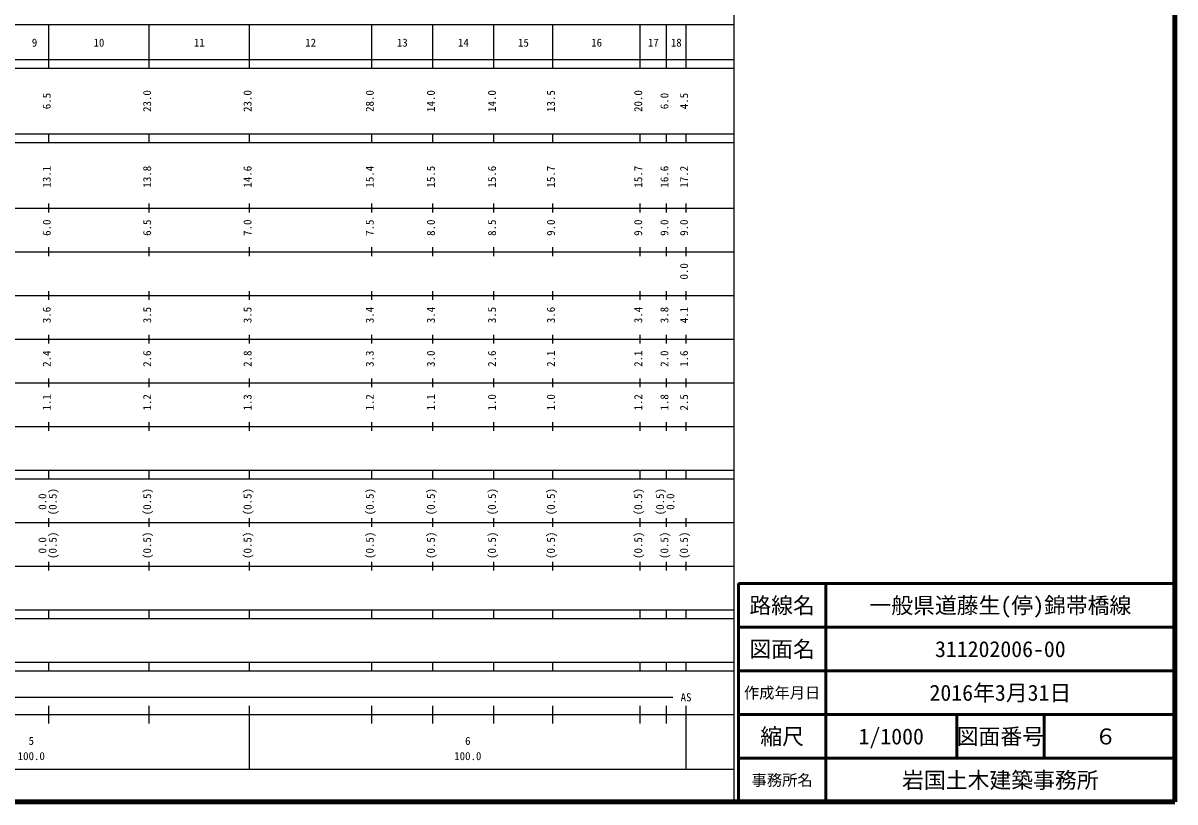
# Model space of a CAD drawing. Units: millimetres on the paper, enlarged 1000 times. Extents: x 40000 to 680000, y 20000 to 380000.
# Drawn here: x 416113 to 680000, y 20000 to 198357 of the extents above; entities that cross this region are included whole.
import ezdxf
from ezdxf.enums import TextEntityAlignment as Align

# ---------------------------------------------------------------- set-up
doc = ezdxf.new("R2010")
doc.units = ezdxf.units.MM
doc.header["$LTSCALE"] = 1000
for name, color, linetype, lineweight in [('M-TTL', 2, 'Continuous', 140), ('M-TTL-BAND', 7, 'Continuous', 25), ('M-TTL-FRAM', 2, 'Continuous', 50), ('M-TTL-LINE', 7, 'Continuous', 50)]:
    doc.layers.add(name, color=color, linetype=linetype, lineweight=lineweight)
doc.layers.add('M-TTL-TXT', color=7, linetype='Continuous')
doc.styles.add('ＭＳ ゴシック', font='')
doc.styles.get('ＭＳ ゴシック').set_extended_font_data('MS Gothic')

msp = doc.modelspace()

# ---------------------------------------------------------------- linework, layer by layer
at = {"layer": 'M-TTL'}
for p, q in [((680000, 20000), (680000, 380000)), ((40000, 20000), (680000, 20000))]:
    msp.add_line(p, q, dxfattribs=at)
at = {"layer": 'M-TTL-BAND'}
for p, q in [((579000, 20000), (579000, 370000)), ((68000, 198000), (579000, 198000)), ((422000, 188000), (422000, 198000)), ((445000, 188000), (445000, 198000)), ((468000, 188000), (468000, 198000)), ((496000, 188000), (496000, 198000)), ((510000, 188000), (510000, 198000)), ((524000, 188000), (524000, 198000)), ((537500, 188000), (537500, 198000)), ((557500, 188000), (557500, 198000)), ((563500, 188000), (563500, 198000)), ((568000, 188000), (568000, 198000)), ((40000, 190000), (579000, 190000)), ((40000, 188000), (579000, 188000)), ((40000, 173000), (579000, 173000)), ((422000, 171000), (422000, 173000)), ((445000, 171000), (445000, 173000)), ((468000, 171000), (468000, 173000)), ((496000, 171000), (496000, 173000)), ((510000, 171000), (510000, 173000)), ((524000, 171000), (524000, 173000)), ((537500, 171000), (537500, 173000)), ((557500, 171000), (557500, 173000)), ((563500, 171000), (563500, 173000)), ((568000, 171000), (568000, 173000)), ((40000, 171000), (579000, 171000)), ((40000, 156000), (579000, 156000)), ((422000, 155000), (422000, 157000)), ((445000, 155000), (445000, 157000)), ((468000, 155000), (468000, 157000)), ((496000, 155000), (496000, 157000)), ((510000, 155000), (510000, 157000)), ((524000, 155000), (524000, 157000)), ((537500, 155000), (537500, 157000)), ((557500, 155000), (557500, 157000)), ((563500, 155000), (563500, 157000)), ((568000, 155000), (568000, 157000)), ((46000, 146000), (579000, 146000)), ((422000, 145000), (422000, 147000)), ((445000, 145000), (445000, 147000)), ((468000, 145000), (468000, 147000)), ((496000, 145000), (496000, 147000)), ((510000, 145000), (510000, 147000)), ((524000, 145000), (524000, 147000)), ((537500, 145000), (537500, 147000)), ((557500, 145000), (557500, 147000)), ((563500, 145000), (563500, 147000)), ((568000, 145000), (568000, 147000)), ((52000, 136000), (579000, 136000)), ((422000, 135000), (422000, 137000)), ((445000, 135000), (445000, 137000)), ((468000, 135000), (468000, 137000)), ((496000, 135000), (496000, 137000)), ((510000, 135000), (510000, 137000)), ((524000, 135000), (524000, 137000)), ((537500, 135000), (537500, 137000)), ((557500, 135000), (557500, 137000)), ((563500, 135000), (563500, 137000)), ((568000, 135000), (568000, 137000)), ((422000, 125000), (422000, 127000)), ((445000, 125000), (445000, 127000)), ((468000, 125000), (468000, 127000)), ((496000, 125000), (496000, 127000)), ((510000, 125000), (510000, 127000)), ((524000, 125000), (524000, 127000)), ((537500, 125000), (537500, 127000)), ((557500, 125000), (557500, 127000)), ((563500, 125000), (563500, 127000)), ((568000, 125000), (568000, 127000)), ((46000, 126000), (579000, 126000)), ((422000, 115000), (422000, 117000)), ((445000, 115000), (445000, 117000)), ((468000, 115000), (468000, 117000)), ((496000, 115000), (496000, 117000)), ((510000, 115000), (510000, 117000)), ((524000, 115000), (524000, 117000)), ((537500, 115000), (537500, 117000)), ((557500, 115000), (557500, 117000)), ((563500, 115000), (563500, 117000)), ((568000, 115000), (568000, 117000)), ((52000, 116000), (579000, 116000)), ((56750, 106000), (579000, 106000)), ((422000, 105000), (422000, 107000)), ((445000, 105000), (445000, 107000)), ((468000, 105000), (468000, 107000)), ((496000, 105000), (496000, 107000)), ((510000, 105000), (510000, 107000)), ((524000, 105000), (524000, 107000)), ((537500, 105000), (537500, 107000)), ((557500, 105000), (557500, 107000)), ((563500, 105000), (563500, 107000)), ((568000, 105000), (568000, 107000)), ((56750, 96000), (579000, 96000)), ((422000, 94000), (422000, 96000)), ((445000, 94000), (445000, 96000)), ((468000, 94000), (468000, 96000)), ((496000, 94000), (496000, 96000)), ((510000, 94000), (510000, 96000)), ((524000, 94000), (524000, 96000)), ((537500, 94000), (537500, 96000)), ((557500, 94000), (557500, 96000)), ((563500, 94000), (563500, 96000)), ((568000, 94000), (568000, 96000)), ((40000, 94000), (579000, 94000)), ((422000, 83000), (422000, 85000)), ((445000, 83000), (445000, 85000)), ((468000, 83000), (468000, 85000)), ((496000, 83000), (496000, 85000)), ((510000, 83000), (510000, 85000)), ((524000, 83000), (524000, 85000)), ((537500, 83000), (537500, 85000)), ((557500, 83000), (557500, 85000)), ((563500, 83000), (563500, 85000)), ((568000, 83000), (568000, 85000)), ((49000, 84000), (579000, 84000)), ((40000, 74000), (579000, 74000)), ((422000, 73000), (422000, 75000)), ((445000, 73000), (445000, 75000)), ((468000, 73000), (468000, 75000)), ((496000, 73000), (496000, 75000)), ((510000, 73000), (510000, 75000)), ((524000, 73000), (524000, 75000)), ((537500, 73000), (537500, 75000)), ((557500, 73000), (557500, 75000)), ((563500, 73000), (563500, 75000)), ((568000, 73000), (568000, 75000)), ((40000, 64000), (579000, 64000)), ((422000, 62000), (422000, 64000)), ((445000, 62000), (445000, 64000)), ((468000, 62000), (468000, 64000)), ((496000, 62000), (496000, 64000)), ((510000, 62000), (510000, 64000)), ((524000, 62000), (524000, 64000)), ((537500, 62000), (537500, 64000)), ((557500, 62000), (557500, 64000)), ((563500, 62000), (563500, 64000)), ((568000, 62000), (568000, 64000)), ((55250, 62000), (579000, 62000)), ((55250, 52000), (579000, 52000)), ((422000, 50000), (422000, 52000)), ((445000, 50000), (445000, 52000)), ((468000, 50000), (468000, 52000)), ((496000, 50000), (496000, 52000)), ((510000, 50000), (510000, 52000)), ((524000, 50000), (524000, 52000)), ((537500, 50000), (537500, 52000)), ((557500, 50000), (557500, 52000)), ((563500, 50000), (563500, 52000)), ((568000, 50000), (568000, 52000)), ((40000, 50000), (579000, 50000)), ((285000, 44000), (565000, 44000)), ((40000, 40000), (579000, 40000)), ((422000, 38000), (422000, 42000)), ((445000, 38000), (445000, 42000)), ((468000, 27500), (468000, 42000)), ((496000, 38000), (496000, 42000)), ((510000, 38000), (510000, 42000)), ((524000, 38000), (524000, 42000)), ((537500, 38000), (537500, 42000)), ((557500, 38000), (557500, 42000)), ((563500, 38000), (563500, 42000)), ((568000, 27500), (568000, 42000)), ((68000, 27500), (579000, 27500))]:
    msp.add_line(p, q, dxfattribs=at)
at = {"layer": 'M-TTL-FRAM'}
for p, q in [((680000, 70000), (580000, 70000)), ((580000, 70000), (580000, 20000))]:
    msp.add_line(p, q, dxfattribs=at)
at = {"layer": 'M-TTL-LINE'}
for p, q in [((600000, 70000), (600000, 20000)), ((680000, 60000), (580000, 60000)), ((680000, 50000), (580000, 50000)), ((680000, 40000), (580000, 40000)), ((630000, 40000), (630000, 37500)), ((650000, 40000), (650000, 37500)), ((630000, 37500), (630000, 32500)), ((650000, 37500), (650000, 32500)), ((630000, 32500), (630000, 30000)), ((650000, 32500), (650000, 30000)), ((680000, 30000), (580000, 30000))]:
    msp.add_line(p, q, dxfattribs=at)

# ---------------------------------------------------------------- texts
at = {"layer": 'M-TTL-BAND', "style": 'ＭＳ ゴシック'}
for s, p in [('9', (418750, 192405)), ('10', (433500, 192405)), ('11', (456500, 192405)), ('12', (482000, 192405)), ('13', (503000, 192405)), ('14', (517000, 192405)), ('15', (530750, 192405)), ('16', (547500, 192405)), ('17', (560500, 192405)), ('18', (565750, 192405)), ('AS', (568000, 42500)), ('5', (418000, 32523)), ('6', (518000, 32523)), ('100.0', (418000, 29033)), ('100.0', (518000, 29033))]:
    msp.add_text(s, height=1833, dxfattribs=at).set_placement(p, align=Align.BOTTOM_CENTER)
for s, p in [('6.5', (423000, 180500)), ('23.0', (446000, 180500)), ('23.0', (469000, 180500)), ('28.0', (497000, 180500)), ('14.0', (511000, 180500)), ('14.0', (525000, 180500)), ('13.5', (538500, 180500)), ('20.0', (558500, 180500)), ('6.0', (564500, 180500)), ('4.5', (569000, 180500)), ('13.1', (423000, 163174)), ('13.8', (446000, 163174)), ('14.6', (469000, 163174)), ('15.4', (497000, 163174)), ('15.5', (511000, 163174)), ('15.6', (525000, 163174)), ('15.7', (538500, 163174)), ('15.7', (558500, 163174)), ('16.6', (564500, 163174)), ('17.2', (569000, 163174)), ('6.0', (423000, 151500)), ('6.5', (446000, 151500)), ('7.0', (469000, 151500)), ('7.5', (497000, 151500)), ('8.0', (511000, 151500)), ('8.5', (525000, 151500)), ('9.0', (538500, 151500)), ('9.0', (558500, 151500)), ('9.0', (564500, 151500)), ('9.0', (569000, 151500)), ('0.0', (569000, 141500)), ('3.6', (423000, 131500)), ('3.5', (446000, 131500)), ('3.5', (469000, 131500)), ('3.4', (497000, 131500)), ('3.4', (511000, 131500)), ('3.5', (525000, 131500)), ('3.6', (538500, 131500)), ('3.4', (558500, 131500)), ('3.8', (564500, 131500)), ('4.1', (569000, 131500)), ('2.4', (423000, 121500)), ('2.6', (446000, 121500)), ('2.8', (469000, 121500)), ('3.3', (497000, 121500)), ('3.0', (511000, 121500)), ('2.6', (525000, 121500)), ('2.1', (538500, 121500)), ('2.1', (558500, 121500)), ('2.0', (564500, 121500)), ('1.6', (569000, 121500)), ('1.1', (423000, 111500)), ('1.2', (446000, 111500)), ('1.3', (469000, 111500)), ('1.2', (497000, 111500)), ('1.1', (511000, 111500)), ('1.0', (525000, 111500)), ('1.0', (538500, 111500)), ('1.2', (558500, 111500)), ('1.8', (564500, 111500)), ('2.5', (569000, 111500)), ('0.0', (422000, 88764)), ('(0.5)', (424370, 88764)), ('(0.5)', (446000, 88764)), ('(0.5)', (469000, 88764)), ('(0.5)', (497000, 88764)), ('(0.5)', (511000, 88764)), ('(0.5)', (525000, 88764)), ('(0.5)', (538500, 88764)), ('(0.5)', (558500, 88764)), ('(0.5)', (563500, 88764)), ('0.0', (565870, 88764)), ('0.0', (422000, 78764)), ('(0.5)', (424370, 78764)), ('(0.5)', (446000, 78764)), ('(0.5)', (469000, 78764)), ('(0.5)', (497000, 78764)), ('(0.5)', (511000, 78764)), ('(0.5)', (525000, 78764)), ('(0.5)', (538500, 78764)), ('(0.5)', (558500, 78764)), ('(0.5)', (564500, 78764)), ('(0.5)', (569000, 78764))]:
    msp.add_text(s, height=1833, rotation=90, dxfattribs=at).set_placement(p, align=Align.BOTTOM_CENTER)
at = {"layer": 'M-TTL-TXT', "style": 'ＭＳ ゴシック'}
for s, height, p in [('路線名', 3666, (590000, 65000)), ('路線名', 3666, (590000, 65000)), ('一般県道藤生(停)錦帯橋線', 3666, (640000, 65000)), ('図面名', 3666, (590000, 55000)), ('図面名', 3666, (590000, 55000)), ('311202006-00', 3666, (640000, 55000)), ('作成年月日', 2566, (590000, 45000)), ('作成年月日', 2566, (590000, 45000)), ('2016年3月31日', 3666, (640000, 45000)), ('縮尺', 3666, (590000, 35000)), ('縮尺', 3666, (590000, 35000)), ('1/1000', 3666, (615000, 35000)), ('図面番号', 3666, (640000, 35000)), ('図面番号', 3666, (640000, 35000)), ('６', 3666, (664125, 35000)), ('事務所名', 2566, (590000, 25000)), ('事務所名', 2566, (590000, 25000)), ('岩国土木建築事務所', 3666, (640000, 25000))]:
    msp.add_text(s, height=height, dxfattribs=at).set_placement(p, align=Align.MIDDLE_CENTER)

doc.saveas('drawing.dxf')
